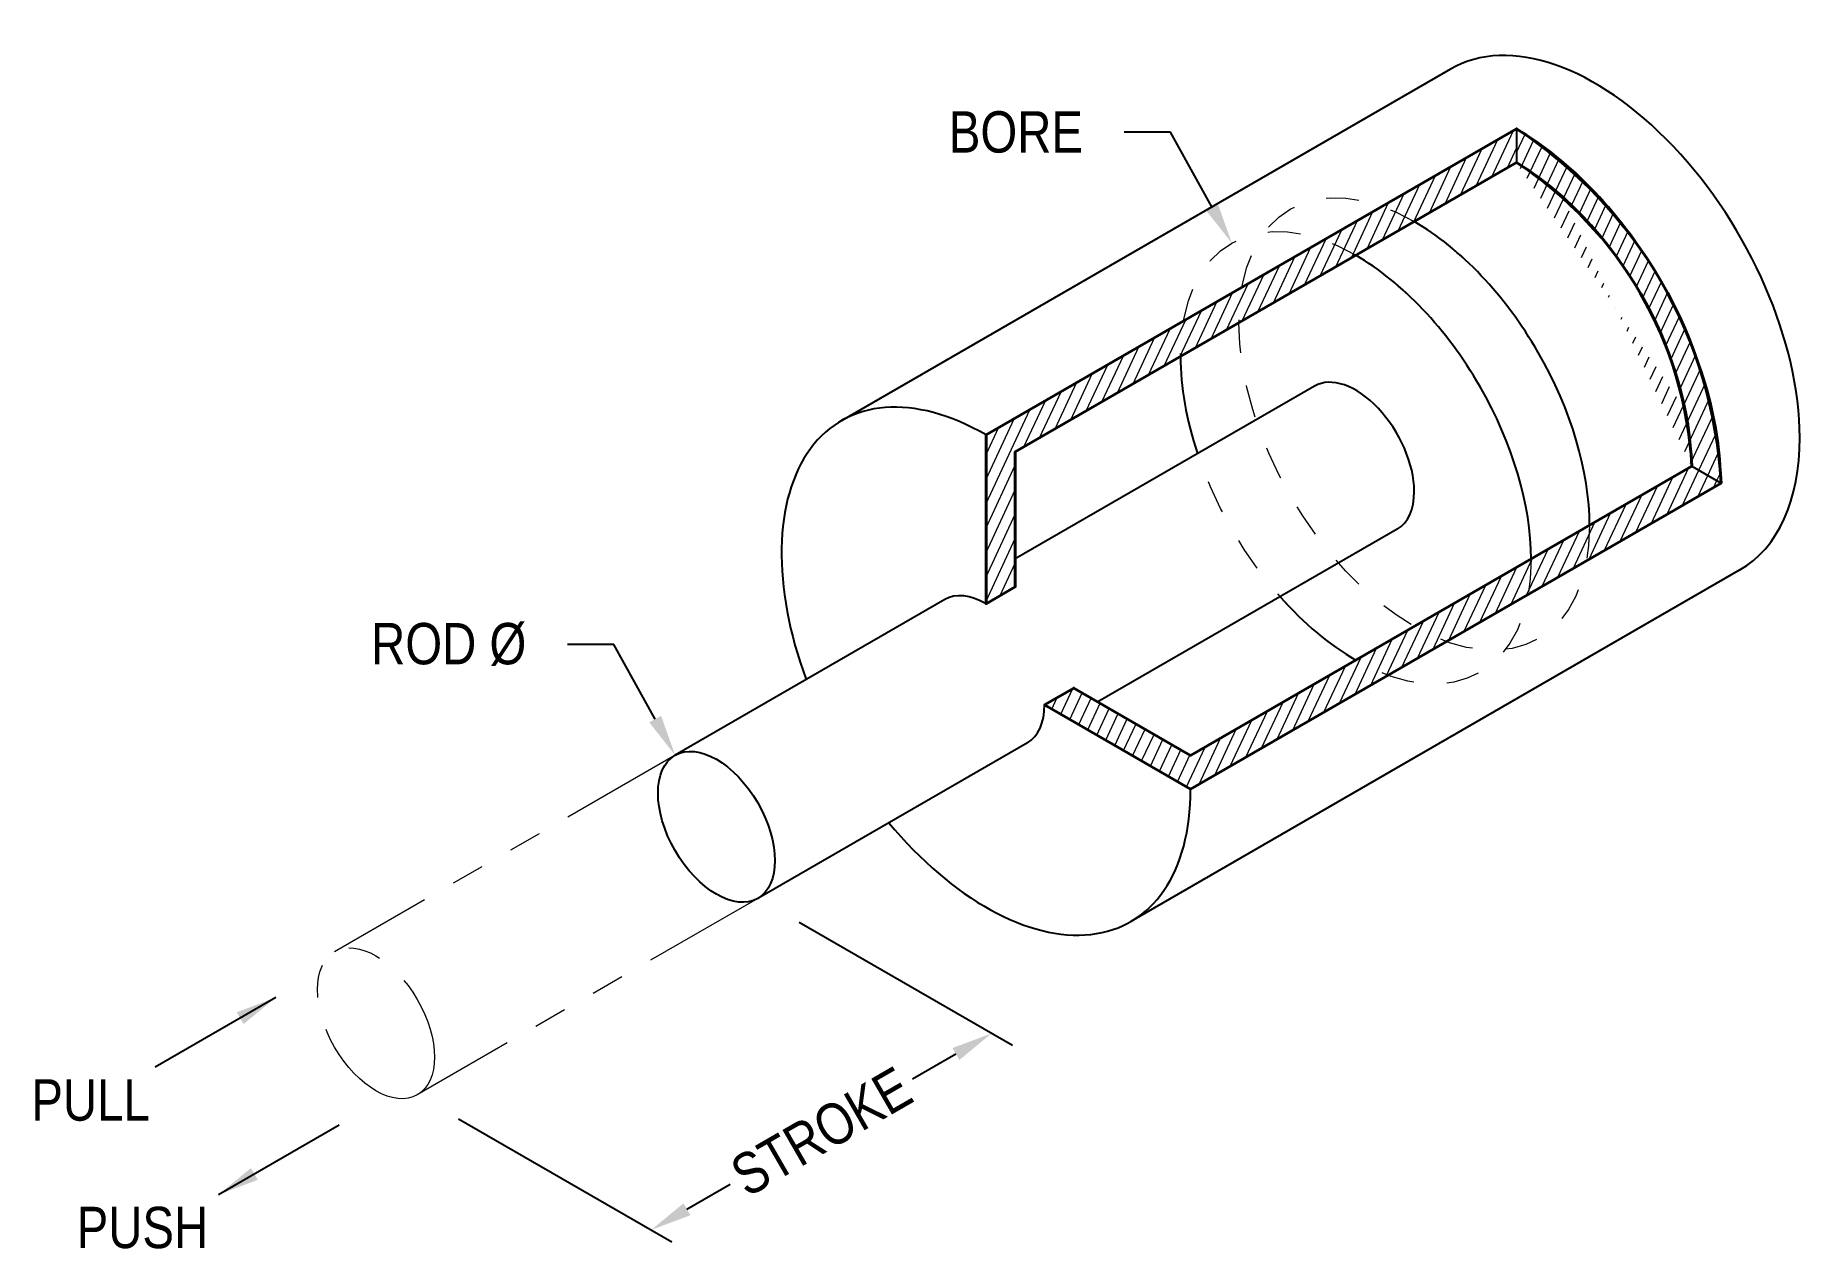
# Paper-space layout 'Piston' of a CAD drawing. Header units: inches. Extents: x 2.95 to 8.29, y 1.06 to 4.73.
import ezdxf
from ezdxf import colors
from ezdxf.entities.mleader import LeaderData, LeaderLine
from ezdxf.math import Vec2, Vec3

# ---------------------------------------------------------------- set-up
doc = ezdxf.new("R2010")
doc.units = ezdxf.units.IN
doc.header["$LTSCALE"] = 0.3
doc.header["$MEASUREMENT"] = 0
doc.header["$PDMODE"] = 35
doc.linetypes.add('HIDDEN2', pattern=[0.1875, 0.125, -0.0625])
doc.linetypes.add('PHANTOM', pattern=[2.5, 1.25, -0.25, 0.25, -0.25, 0.25, -0.25])
doc.layers.get('0').update_dxf_attribs({"lineweight": 25})
for name, color, linetype, lineweight in [('..02 - Light', 142, 'Continuous', 9), ('..03 - Thick', 230, 'Continuous', 40), ('..04 - Hidden2', 44, 'HIDDEN2', 9), ('..06 - Phantom', 234, 'PHANTOM', 9), ('..09 - Hatch', 8, 'Continuous', 9)]:
    doc.layers.add(name, color=color, linetype=linetype, lineweight=lineweight)
doc.styles.add('prg 01 - Text', font='ARIALN.TTF', dxfattribs={"height": 0.125})
doc.styles.add('prg 03 - Standard', font='ARIALN.TTF')
doc.dimstyles.new('prg - inch - 16', dxfattribs={"dimtxt": 0.125, "dimasz": 0.125, "dimexe": 0.0625, "dimexo": 0.125, "dimgap": 0.03125, "dimtad": 0, "dimdec": 4, "dimzin": 3, "dimdsep": 46, "dimlunit": 4, "dimtxsty": 'prg 03 - Standard', "dimcen": 0.0625, "dimclrd": 256, "dimclre": 256, "dimclrt": 256, "dimadec": 0, "dimazin": 2, "dimtfac": 1, "dimtdec": 4, "dimtofl": 0, "dimtmove": 0, "dimatfit": 3, "dimfxl": 1, "dimfrac": 1, "dimtolj": 1, "dimtzin": 0, "dimarcsym": 1})
pattern_1 = [(65, (3.303120035986911, -6.099318859336652), (-0.02832211834489531, 0.01320682067939686), [])]

# ---------------------------------------------------------------- blocks, each defined once
blk = doc.blocks.new('*D35')
at = {"layer": '..02 - Light', "lineweight": -2, "transparency": 16777216}
for p, q in [((5.260913539156357, 2.051456677576217), (5.90591812089552, 1.67906310868057)), ((5.735164945422465, 1.652647500504922), (5.604284831426081, 1.577083831457541)), ((4.230895441026029, 1.456775451350488), (4.875900022765192, 1.08438188245484)), ((4.921653198238247, 1.182966274279192), (5.052533312234631, 1.258529943326573))]:
    blk.add_line(p, q, dxfattribs=at)
at = {"layer": '..02 - Light', "transparency": 16777216}
for points in [[(5.724748278755798, 1.670689696417098), (5.745581612089131, 1.634605304592746), (5.84341812089552, 1.715147500504922)], [(4.91123653157158, 1.201008470191367), (4.932069864904914, 1.164924078367016), (4.813400022765192, 1.120466274279192)]]:
    blk.add_solid(points, dxfattribs=at)
at = {"layer": 'Defpoints', "color": 0, "transparency": 16777216}
for p in [(5.135913539156357, 2.123625461224921), (5.84341812089552, 1.715147500504922), (4.105895441026029, 1.528944234999191)]:
    blk.add_point(p, dxfattribs=at)
at = {"layer": '..02 - Light', "transparency": 16777216, "insert": (5.328409071830356, 1.417806887392057), "char_height": 0.125, "attachment_point": 5, "rotation": 29.99999999999996, "style": 'prg 03 - Standard'}
blk.add_mtext('\\A1;STROKE', dxfattribs=at)

psp = doc.layouts.new('Piston')

# ---------------------------------------------------------------- hatches: boundary and pattern name
at = {"layer": '..09 - Hatch'}
h = psp.add_hatch(dxfattribs=at)
h.set_pattern_fill('ANSI31', color=256, scale=0.25, angle=20)
h.set_pattern_definition([(65, (2.681352203069652, -6.458296685044884), (-0.02832211834489531, 0.01320682067939686), [])])
h.paths.add_polyline_path([(5.826476907796136, 3.525432050908167), (5.826476907796136, 3.015121687828338), (5.914865255444456, 3.06615272413632), (5.914865255444456, 3.474401014600184), (7.431090398689481, 4.349794009204778), (7.431090398689483, 4.451856081820744)])
h = psp.add_hatch(dxfattribs=at)
h.set_pattern_fill('ANSI31', color=256, scale=0.25, angle=20)
h.set_pattern_definition(pattern_1)
edge = h.paths.add_edge_path()
edge.add_ellipse((7.431090398689483, 3.737421573508984), major_axis=(-0.437499999999999, 0.7577722283113842), ratio=0.5773502691896262, start_angle=225, end_angle=315.0000000000002)
edge.add_line((7.431090398689483, 4.451856081820745), (7.431090398689481, 4.349794009204778))
edge.add_ellipse((7.431090398689479, 3.737421573508986), major_axis=(-0.3749999999999996, 0.6495190528383283), ratio=0.5773502691896265, start_angle=224.9999999999998, end_angle=315.00000000000006, ccw=False)
edge.add_line((7.961420484579389, 3.431235355661087), (8.049808832227711, 3.380204319353104))
h = psp.add_hatch(dxfattribs=at)
h.set_pattern_fill('ANSI31', color=256, scale=0.25, angle=20)
h.set_pattern_definition(pattern_1)
h.paths.add_polyline_path([(6.445195341334365, 2.555842361056492), (6.09164195074109, 2.759966506288423), (6.003253603092775, 2.708935469980439), (6.445195341334367, 2.453780288440525), (8.04980883222771, 3.380204319353104), (7.96142048457939, 3.431235355661087)])

# ---------------------------------------------------------------- linework, layer by layer
at = {"layer": '..03 - Thick'}
psp.add_lwpolyline([(5.826476907796136, 3.525432050908166), (5.826476907796136, 3.015121687828337), (5.914865255444456, 3.06615272413632), (5.914865255444456, 3.474401014600183), (7.431090398689481, 4.349794009204778, -0.2391463117380998), (7.961420484579389, 3.431235355661086), (6.445195341334365, 2.555842361056492), (6.09164195074109, 2.759966506288423), (6.003253603092774, 2.708935469980439), (6.445195341334367, 2.453780288440526), (8.049808832227711, 3.380204319353104, 0.2391463117381011), (7.431090398689482, 4.451856081820745)], format="xyb", close=True, dxfattribs=at)
at = {"layer": '..04 - Hidden2'}
for centre in [(7.121660048869541, 3.558771877749342), (6.944883353574783, 3.456709805130121)]:
    psp.add_ellipse(centre, major_axis=(0.3749999999999999, -0.649519052838329), ratio=0.5773502691896258, start_param=0.7853981633974481, end_param=7.068583470577034, dxfattribs=at)
at = {"layer": '..06 - Phantom', "extrusion": (3.885780586188048e-16, 0.816496580927726, 0.5773502691896258)}
for p, q in [((4.885913539156358, 2.556638163117141), (3.85589544102603, 1.96195693689141)), ((5.135913539156358, 2.123625461224921), (4.10589544102603, 1.528944234999191))]:
    psp.add_line(p, q, dxfattribs=at)
at = {"layer": '..06 - Phantom'}
psp.add_ellipse((3.980895441026028, 1.745450585945301), major_axis=(0.1249999999999999, -0.2165063509461097), ratio=0.5773502691896258, dxfattribs=at)
at = {"extrusion": (3.885780586188048e-16, 0.816496580927726, 0.5773502691896258)}
for p, q in [((7.231508975187213, 4.632556156006542), (5.388976907796136, 3.568769770907789)), ((7.431090398689483, 4.451856081820745), (5.826476907796136, 3.525432050908166)), ((7.431090398689483, 4.451856081820745), (7.431090398689481, 4.349794009204778)), ((7.431090398689481, 4.349794009204778), (5.914865255444454, 3.474401014600184)), ((6.819883353574783, 3.673216156076232), (5.914865255444456, 3.150703713499202)), ((5.826476907796136, 3.015121687828337), (5.826476907796136, 3.525432050908166)), ((5.914865255444456, 3.474401014600183), (5.914865255444456, 3.06615272413632)), ((6.445195341334365, 2.555842361056492), (7.96142048457939, 3.431235355661087)), ((7.96142048457939, 3.431235355661087), (8.04980883222771, 3.380204319353104)), ((8.04980883222771, 3.380204319353104), (6.445195341334367, 2.453780288440526)), ((7.069883353574783, 3.240203454184012), (6.164865255444454, 2.717691011606983)), ((8.10650897518721, 3.117011699383776), (6.263976907796136, 2.053225314285022)), ((5.914865255444456, 3.06615272413632), (5.826476907796136, 3.015121687828337)), ((5.701476907796136, 3.027503893542516), (4.885913539156359, 2.556638163117142)), ((6.003253603092775, 2.70893546998044), (6.09164195074109, 2.759966506288423)), ((6.09164195074109, 2.759966506288423), (6.445195341334365, 2.555842361056492)), ((6.445195341334367, 2.453780288440526), (6.003253603092775, 2.70893546998044)), ((5.951476907796136, 2.594491191650296), (5.135913539156359, 2.123625461224924))]:
    psp.add_line(p, q, dxfattribs=at)
for centre, major_axis, ratio, start_param, end_param in [((7.669008975187211, 3.87478392769516), (0.4374999999999997, -0.757772228311384), 0.5773502691896262, 0.7853981633974468, 3.14159265358979), ((7.431090398689483, 3.737421573508984), (0.4374999999999996, -0.7577722283113842), 0.577350269189626, 0.7853981633974472, 2.356194490192348), ((7.431090398689479, 3.737421573508986), (0.3749999999999996, -0.6495190528383292), 0.5773502691896255, 0.7853981633974481, 2.356194490192345), ((7.121660048871419, 3.558771877746087), (0.3749999999999999, -0.649519052838329), 0.5773502691896258, 0.7853981633974481, 2.356194490192345), ((6.944883353574783, 3.456709805130121), (0.3749999999999999, -0.649519052838329), 0.5773502691896258, 0.7853981633974481, 2.356194490192347), ((6.944883353574783, 3.456709805130121), (0.3749999999999999, -0.649519052838329), 0.5773502691896258, 3.926990816987241, 4.372552070930568), ((6.944883353574783, 3.456709805130121), (0.1249999999999999, -0.2165063509461097), 0.5773502691896258, 0.785398163397452, 3.141592653589793), ((5.826476907796136, 2.810997542596406), (0.4374999999999997, -0.757772228311384), 0.5773502691896262, 2.356194490192344, 4.422637278948643), ((7.669008975187211, 3.87478392769516), (0.4374999999999997, -0.757772228311384), 0.5773502691896262, -1.255812366617837e-16, 0.7853981633974468), ((6.944883353574783, 3.456709805130121), (0.1249999999999999, -0.2165063509461097), 0.5773502691896258, -1.249925746149317e-15, 0.785398163397452), ((5.826476907796136, 2.810997542596406), (-0.1249999999999999, 0.2165063509461097), 0.5773502691896258, 5.497787143782142, 6.283185307179592), ((6.944883353574783, 3.456709805130121), (0.3749999999999999, -0.649519052838329), 0.5773502691896258, 5.052225889838811, 5.497787143782138), ((5.826476907796136, 2.810997542596406), (-0.1249999999999999, 0.2165063509461097), 0.5773502691896258, 3.141592653589792, 3.926990816987239), ((5.826476907796136, 2.810997542596406), (0.4374999999999997, -0.757772228311384), 0.5773502691896262, 5.002140681820737, 7.068583470577035)]:
    psp.add_ellipse(centre, major_axis=major_axis, ratio=ratio, start_param=start_param, end_param=end_param)
psp.add_ellipse((5.010913539156357, 2.340131812171033), major_axis=(0.1249999999999999, -0.2165063509461097), ratio=0.5773502691896258)

# ---------------------------------------------------------------- texts
at = {"layer": '..02 - Light', "style": 'prg 01 - Text'}
for s, p in [('PULL', (2.938535297141769, 1.451053236698339)), ('PUSH', (3.075625047879093, 1.065409979801542))]:
    psp.add_text(s, height=0.125, dxfattribs=at).set_placement(p)

# ---------------------------------------------------------------- dimensions: what is measured, and where the dimension line sits
at = {"layer": '..02 - Light'}
dim = psp.add_linear_dim(base=(5.84341812089552, 1.715147500504922), p1=(4.10589544102603, 1.528944234999191), p2=(5.135913539156358, 2.123625461224921), angle=29.99999999999996, text='STROKE', dimstyle='prg - inch - 16', override={"dimfrac": 2}, dxfattribs=at)
dim.commit()
dim.dimension.update_dxf_attribs({"geometry": '*D35', "text_midpoint": (5.328409071830356, 1.417806887392057)})

# ---------------------------------------------------------------- leaders
for points in [[(3.678230567931557, 1.823679491559853), (3.313175424343633, 1.612914806140305)], [(3.504668707024897, 1.227271567861573), (3.869723850612821, 1.438036253281119)]]:
    psp.add_leader(points, dimstyle='prg - inch - 16', override={"dimscale": 0, "dimgap": 0.03125, "dimtad": 0, "dimfrac": 2}, dxfattribs=at)
ml = psp.add_multileader_mtext('Standard', dxfattribs=at)
ml.set_content('BORE', color=256, style='prg 03 - Standard')
ml.set_leader_properties(color=256)
ml.build(insert=Vec2(0, 0))
ml.multileader.update_dxf_attribs({"dogleg_length": 0.25, "arrow_head_size": 0.125})
ctx = ml.context
ctx.base_point, ctx.char_height, ctx.arrow_head_size, ctx.landing_gap_size, ctx.plane_origin = Vec3(5.60702692865679, 4.441282046323993), 0.125, 0.125, 0.125, Vec3(5.100512707268881, 3.031166366296484)
ctx.text_align_type = 2
notes = []
notes.append((ctx, [(0, (1, 1, 0), (6.384540147006316, 4.441282046323993), (-1, 0), 0.1399791119375209, [(0, [(6.569883353574783, 4.10622885796845)], 0, [])])]))
ctx.mtext.insert, ctx.mtext.alignment, ctx.mtext.flow_direction = Vec3(6.119561035068795, 4.504847871699163), 3, 5
ml = psp.add_multileader_mtext('Standard', dxfattribs=at)
ml.set_content('ROD Ø', color=256, style='prg 03 - Standard')
ml.set_leader_properties(color=256)
ml.build(insert=Vec2(0, 0))
ml.multileader.update_dxf_attribs({"dogleg_length": 0.25, "arrow_head_size": 0.125})
ctx = ml.context
ctx.base_point, ctx.char_height, ctx.arrow_head_size, ctx.landing_gap_size, ctx.plane_origin = Vec3(3.857146473037818, 2.891691351472685), 0.125, 0.125, 0.125, Vec3(3.416542892850456, 1.481575671445177)
ctx.text_align_type = 2
notes.append((ctx, [(0, (1, 1, 0), (4.70057033258789, 2.891691351472685), (-1, 0), 0.1399791119375209, [(0, [(4.885913539156357, 2.556638163117143)], 0, [])])]))
ctx.mtext.insert, ctx.mtext.alignment, ctx.mtext.flow_direction = Vec3(4.43559122065037, 2.956706699358088), 3, 5
for ctx, leaders in notes:
    for number, flags, end, landing, length, lines in leaders:
        leader = LeaderData()
        leader.index, (leader.has_last_leader_line, leader.has_dogleg_vector, leader.attachment_direction) = number, flags
        leader.last_leader_point, leader.dogleg_vector, leader.dogleg_length = Vec3(end), Vec3(landing), length
        for number, points, colour, breaks in lines:
            line = LeaderLine()
            line.index, line.vertices, line.color, line.breaks = number, Vec3.list(points), colors.encode_raw_color(colour), breaks
            leader.lines.append(line)
        ctx.leaders.append(leader)

doc.saveas('drawing.dxf')
